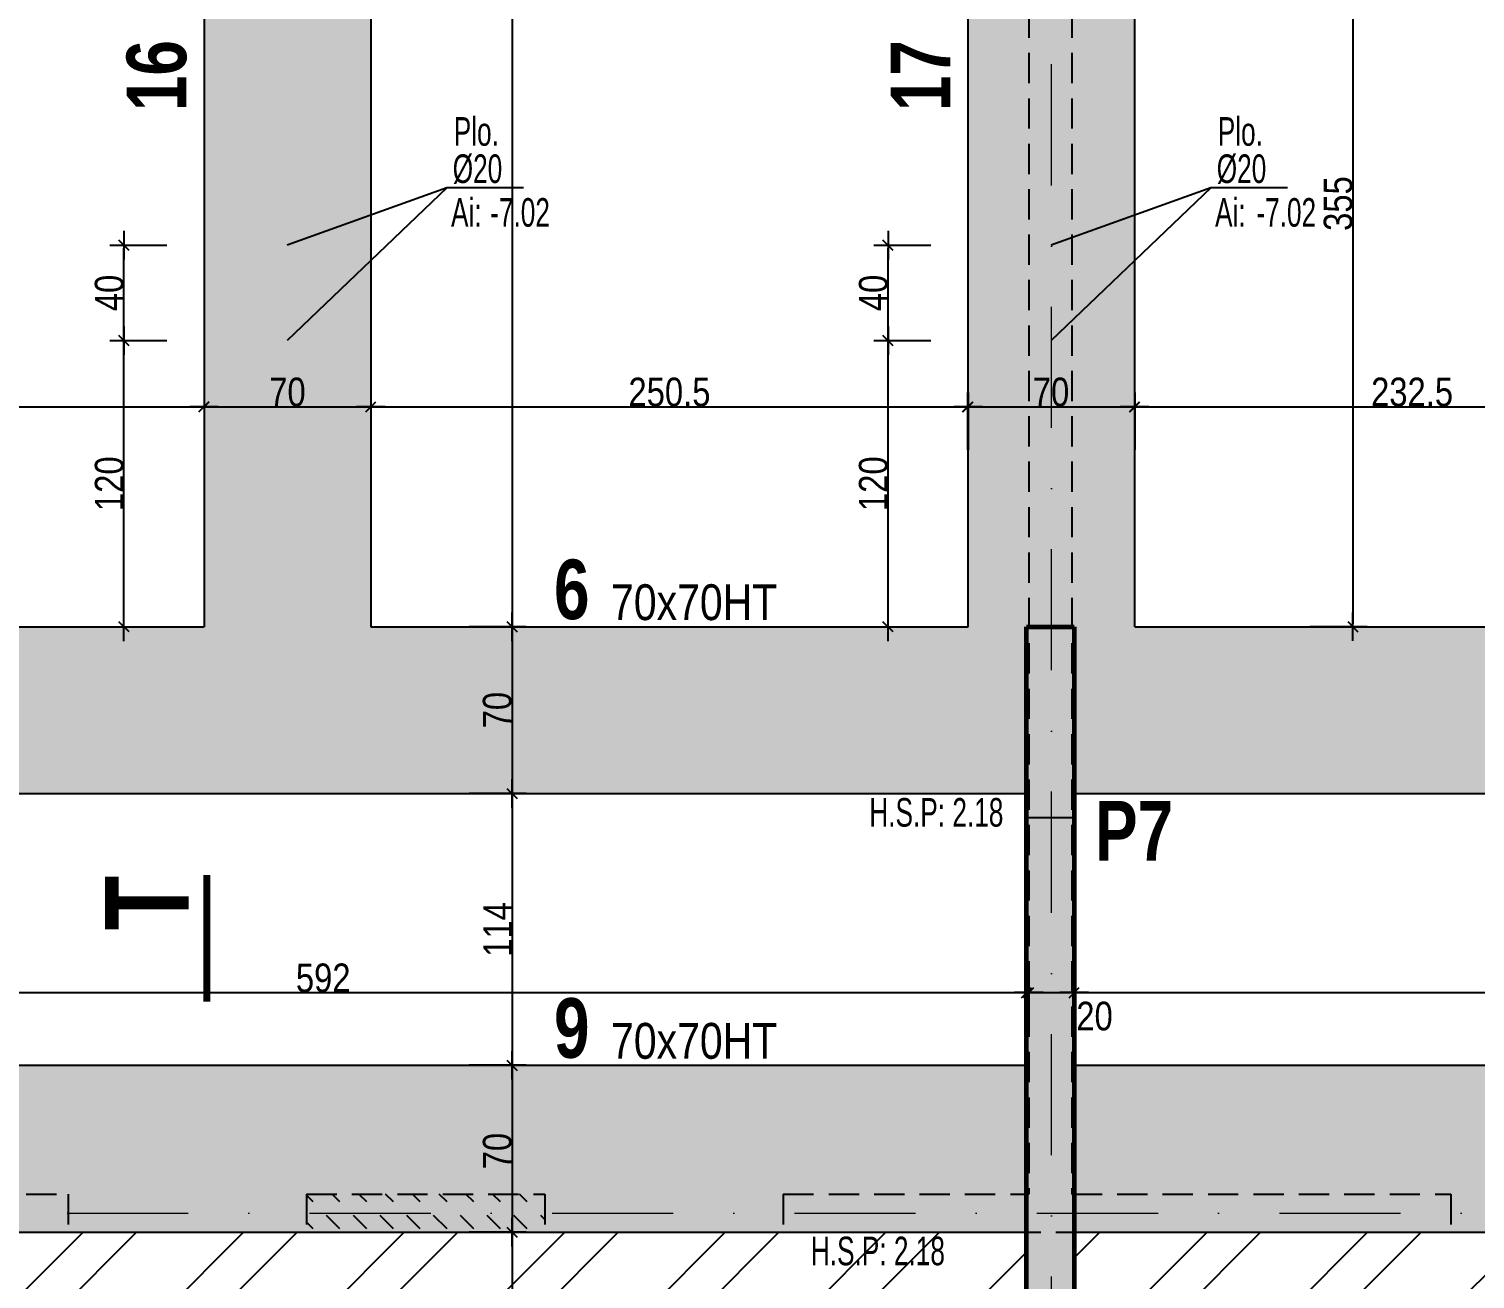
# Model space of a CAD drawing. Header units: millimetres. Extents: x 16050 to 21990, y -27198 to -22998.
# Drawn here: x 16690 to 17296, y -25200 to -24676 of the extents above; entities that cross this region are included whole.
import ezdxf
from ezdxf.enums import TextEntityAlignment as Align

# ---------------------------------------------------------------- set-up
doc = ezdxf.new("R2010")
doc.units = ezdxf.units.MM
doc.linetypes.add('CACHEX2', pattern=[19.05, 12.7, -6.35])
doc.linetypes.add('TIRETPTX2', pattern=[50.8, 25.4, -12.7, 0, -12.7])
for name, color, linetype in [('01_cote_gen', 4, 'Continuous'), ('01_linteaux', 2, 'Continuous'), ('01_murs_sup', 2, 'CACHEX2'), ('01_poch_BN', 9, 'Continuous'), ('01_poch_murs', 253, 'Continuous'), ('01_poch_poteaux', 250, 'Continuous'), ('01_resv', 32, 'Continuous'), ('01_texte', 230, 'Continuous'), ('AA_COTES', 2, 'Continuous')]:
    doc.layers.add(name, color=color, linetype=linetype)
doc.layers.add('01_murs_coup', color=5, linetype='Continuous', lineweight=60)
doc.layers.add('01_tram_axes', color=2, linetype='TIRETPTX2', lineweight=9)
doc.styles.add('ARIAL NA', font='ARIALN.TTF')
doc.styles.add('impact', font='impact.ttf')
doc.styles.add('STYLE2', font='ARIALN.TTF')
doc.dimstyles.new('JB50res', dxfattribs={"dimscale": 0.1, "dimtxt": 120, "dimasz": 12, "dimexe": 0.1, "dimexo": 0.1, "dimgap": 0.09, "dimtad": 1, "dimdec": 1, "dimdsep": 46, "dimtxsty": 'STYLE2', "dimblk1": 'BOND_G', "dimblk2": 'BOND_D', "dimsah": 1, "dimcen": 1.5, "dimdle": 0.01, "dimse1": 1, "dimse2": 1, "dimclrd": 4, "dimclre": 2, "dimclrt": 6, "dimazin": 2, "dimtfac": 2.333333, "dimtdec": 1, "dimtix": 1, "dimtmove": 2, "dimatfit": 3, "dimldrblk": 'BOND_G', "dimfxl": 1, "dimtolj": 1, "dimtzin": 0, "dimarcsym": 0})
pattern_1 = [(135, (16292.661, 9350.106), (-11.2253202, 9e-16), [7.9375, -7.9375])]

# ---------------------------------------------------------------- blocks, each defined once
blk = doc.blocks.new('BOND_G')
at = {"layer": 'AA_COTES', "color": 0}
for p, q in [((0, -5), (0, 15)), ((5, 0), (-5, 0)), ((1.77, 1.77), (-1.77, -1.77))]:
    blk.add_line(p, q, dxfattribs=at)
blk = doc.blocks.new('BOND_D')
at = {"layer": 'AA_COTES', "color": 0}
for p, q in [((5, 0), (-5, 0)), ((-1.77, -1.77), (1.77, 1.77)), ((0, 5), (0, -15))]:
    blk.add_line(p, q, dxfattribs=at)
blk = doc.blocks.new('*D7323')
at = {"layer": '01_cote_gen', "color": 4, "lineweight": -2, "ltscale": 0.1, "transparency": 16777216}
blk.add_line((16548.42, -24834.14), (16762.02, -24834.14), dxfattribs=at)
at = {"layer": 'Defpoints', "color": 0, "ltscale": 0.1, "transparency": 16777216}
for p in [(16763.22, -24834.14), (16763.22, -24861.45), (16547.22, -24890.28)]:
    blk.add_point(p, dxfattribs=at)
at = {"layer": '01_cote_gen', "color": 4, "lineweight": -2, "ltscale": 0.1, "transparency": 16777216, "xscale": 1.2, "yscale": 1.2, "zscale": 1.2, "rotation": 180}
blk.add_blockref('BOND_G', (16547.22, -24834.14), dxfattribs=at)
at = {"layer": '01_cote_gen', "color": 4, "lineweight": -2, "ltscale": 0.1, "transparency": 16777216, "xscale": 1.2, "yscale": 1.2, "zscale": 1.2}
blk.add_blockref('BOND_D', (16763.22, -24834.14), dxfattribs=at)
at = {"layer": '01_cote_gen', "color": 6, "ltscale": 0.1, "transparency": 16777216, "insert": (16655.22, -24828.01), "char_height": 12, "attachment_point": 5, "style": 'STYLE2'}
blk.add_mtext('\\A1;216', dxfattribs=at)
blk = doc.blocks.new('*D7324')
at = {"layer": '01_cote_gen', "color": 4, "lineweight": -2, "ltscale": 0.1, "transparency": 16777216}
blk.add_line((16764.42, -24834.16), (16832.02, -24834.16), dxfattribs=at)
at = {"layer": 'Defpoints', "color": 0, "ltscale": 0.1, "transparency": 16777216}
for p in [(16833.22, -24834.16), (16833.22, -24854.96), (16763.22, -24861.45)]:
    blk.add_point(p, dxfattribs=at)
at = {"layer": '01_cote_gen', "color": 4, "lineweight": -2, "ltscale": 0.1, "transparency": 16777216, "xscale": 1.2, "yscale": 1.2, "zscale": 1.2, "rotation": 180}
blk.add_blockref('BOND_G', (16763.22, -24834.16), dxfattribs=at)
at = {"layer": '01_cote_gen', "color": 4, "lineweight": -2, "ltscale": 0.1, "transparency": 16777216, "xscale": 1.2, "yscale": 1.2, "zscale": 1.2}
blk.add_blockref('BOND_D', (16833.22, -24834.16), dxfattribs=at)
at = {"layer": '01_cote_gen', "color": 6, "ltscale": 0.1, "transparency": 16777216, "insert": (16798.22, -24828.02), "char_height": 12, "attachment_point": 5, "style": 'STYLE2'}
blk.add_mtext('\\A1;70', dxfattribs=at)
blk = doc.blocks.new('*D7325')
at = {"layer": '01_cote_gen', "color": 4, "lineweight": -2, "ltscale": 0.1, "transparency": 16777216}
blk.add_line((16834.42, -24834.16), (17082.5, -24834.16), dxfattribs=at)
at = {"layer": 'Defpoints', "color": 0, "ltscale": 0.1, "transparency": 16777216}
for p in [(17083.7, -24834.16), (16833.22, -24854.96), (17083.7, -24857.56)]:
    blk.add_point(p, dxfattribs=at)
at = {"layer": '01_cote_gen', "color": 4, "lineweight": -2, "ltscale": 0.1, "transparency": 16777216, "xscale": 1.2, "yscale": 1.2, "zscale": 1.2, "rotation": 180}
blk.add_blockref('BOND_G', (16833.22, -24834.16), dxfattribs=at)
at = {"layer": '01_cote_gen', "color": 4, "lineweight": -2, "ltscale": 0.1, "transparency": 16777216, "xscale": 1.2, "yscale": 1.2, "zscale": 1.2}
blk.add_blockref('BOND_D', (17083.7, -24834.16), dxfattribs=at)
at = {"layer": '01_cote_gen', "color": 6, "ltscale": 0.1, "transparency": 16777216, "insert": (16958.46, -24828.02), "char_height": 12, "attachment_point": 5, "style": 'STYLE2'}
blk.add_mtext('\\A1;250.5', dxfattribs=at)
blk = doc.blocks.new('*D7326')
at = {"layer": '01_cote_gen', "color": 4, "lineweight": -2, "ltscale": 0.1, "transparency": 16777216}
blk.add_line((17084.72, -24834.16), (17152.32, -24834.16), dxfattribs=at)
at = {"layer": 'Defpoints', "color": 0, "ltscale": 0.1, "transparency": 16777216}
for p in [(17153.52, -24834.16), (17083.52, -24857.56), (17153.52, -24854.96)]:
    blk.add_point(p, dxfattribs=at)
at = {"layer": '01_cote_gen', "color": 4, "lineweight": -2, "ltscale": 0.1, "transparency": 16777216, "xscale": 1.2, "yscale": 1.2, "zscale": 1.2, "rotation": 180}
blk.add_blockref('BOND_G', (17083.52, -24834.16), dxfattribs=at)
at = {"layer": '01_cote_gen', "color": 4, "lineweight": -2, "ltscale": 0.1, "transparency": 16777216, "xscale": 1.2, "yscale": 1.2, "zscale": 1.2}
blk.add_blockref('BOND_D', (17153.52, -24834.16), dxfattribs=at)
at = {"layer": '01_cote_gen', "color": 6, "ltscale": 0.1, "transparency": 16777216, "insert": (17118.52, -24828.02), "char_height": 12, "attachment_point": 5, "style": 'STYLE2'}
blk.add_mtext('\\A1;70', dxfattribs=at)
blk = doc.blocks.new('*D7327')
at = {"layer": '01_cote_gen', "color": 4, "lineweight": -2, "ltscale": 0.1, "transparency": 16777216}
blk.add_line((17154.9, -24834.16), (17385.02, -24834.16), dxfattribs=at)
at = {"layer": 'Defpoints', "color": 0, "ltscale": 0.1, "transparency": 16777216}
for p in [(17386.22, -24834.16), (17386.22, -24852.36), (17153.7, -24854.96)]:
    blk.add_point(p, dxfattribs=at)
at = {"layer": '01_cote_gen', "color": 4, "lineweight": -2, "ltscale": 0.1, "transparency": 16777216, "xscale": 1.2, "yscale": 1.2, "zscale": 1.2, "rotation": 180}
blk.add_blockref('BOND_G', (17153.7, -24834.16), dxfattribs=at)
at = {"layer": '01_cote_gen', "color": 4, "lineweight": -2, "ltscale": 0.1, "transparency": 16777216, "xscale": 1.2, "yscale": 1.2, "zscale": 1.2}
blk.add_blockref('BOND_D', (17386.22, -24834.16), dxfattribs=at)
at = {"layer": '01_cote_gen', "color": 6, "ltscale": 0.1, "transparency": 16777216, "insert": (17269.96, -24828.02), "char_height": 12, "attachment_point": 5, "style": 'STYLE2'}
blk.add_mtext('\\A1;232.5', dxfattribs=at)
blk = doc.blocks.new('*D7339')
at = {"layer": '01_cote_gen', "color": 4, "lineweight": -2, "ltscale": 0.1, "transparency": 16777216}
blk.add_line((16518.42, -25079.93), (17108.02, -25079.93), dxfattribs=at)
at = {"layer": 'Defpoints', "color": 0, "ltscale": 0.1, "transparency": 16777216}
for p in [(16517.22, -25062.18), (17109.22, -25079.93), (17109.22, -25097.32)]:
    blk.add_point(p, dxfattribs=at)
at = {"layer": '01_cote_gen', "color": 4, "lineweight": -2, "ltscale": 0.1, "transparency": 16777216, "xscale": 1.2, "yscale": 1.2, "zscale": 1.2, "rotation": 180}
blk.add_blockref('BOND_G', (16517.22, -25079.93), dxfattribs=at)
at = {"layer": '01_cote_gen', "color": 4, "lineweight": -2, "ltscale": 0.1, "transparency": 16777216, "xscale": 1.2, "yscale": 1.2, "zscale": 1.2}
blk.add_blockref('BOND_D', (17109.22, -25079.93), dxfattribs=at)
at = {"layer": '01_cote_gen', "color": 6, "ltscale": 0.1, "transparency": 16777216, "insert": (16813.22, -25073.79), "char_height": 12, "attachment_point": 5, "style": 'STYLE2'}
blk.add_mtext('\\A1;592', dxfattribs=at)
blk = doc.blocks.new('*D7340')
at = {"layer": '01_cote_gen', "color": 4, "lineweight": -2, "ltscale": 0.1, "transparency": 16777216}
blk.add_line((17109.42, -25079.93), (17127.02, -25079.93), dxfattribs=at)
at = {"layer": 'Defpoints', "color": 0, "ltscale": 0.1, "transparency": 16777216}
for p in [(17128.22, -25079.93), (17108.22, -25098.02), (17128.22, -25098.02)]:
    blk.add_point(p, dxfattribs=at)
at = {"layer": '01_cote_gen', "color": 4, "lineweight": -2, "ltscale": 0.1, "transparency": 16777216, "xscale": 1.2, "yscale": 1.2, "zscale": 1.2, "rotation": 180}
blk.add_blockref('BOND_G', (17108.22, -25079.93), dxfattribs=at)
at = {"layer": '01_cote_gen', "color": 4, "lineweight": -2, "ltscale": 0.1, "transparency": 16777216, "xscale": 1.2, "yscale": 1.2, "zscale": 1.2}
blk.add_blockref('BOND_D', (17128.22, -25079.93), dxfattribs=at)
at = {"layer": '01_cote_gen', "color": 6, "ltscale": 0.1, "transparency": 16777216, "insert": (17136.76, -25089.83), "char_height": 12, "attachment_point": 5, "style": 'STYLE2'}
blk.add_mtext('\\A1;20', dxfattribs=at)
blk = doc.blocks.new('*D7341')
at = {"layer": '01_cote_gen', "color": 4, "lineweight": -2, "ltscale": 0.1, "transparency": 16777216}
blk.add_line((17129.42, -25079.93), (17684.02, -25079.93), dxfattribs=at)
at = {"layer": 'Defpoints', "color": 0, "ltscale": 0.1, "transparency": 16777216}
for p in [(17685.22, -25079.93), (17128.22, -25097.93), (17685.22, -25097.93)]:
    blk.add_point(p, dxfattribs=at)
at = {"layer": '01_cote_gen', "color": 4, "lineweight": -2, "ltscale": 0.1, "transparency": 16777216, "xscale": 1.2, "yscale": 1.2, "zscale": 1.2, "rotation": 180}
blk.add_blockref('BOND_G', (17128.22, -25079.93), dxfattribs=at)
at = {"layer": '01_cote_gen', "color": 4, "lineweight": -2, "ltscale": 0.1, "transparency": 16777216, "xscale": 1.2, "yscale": 1.2, "zscale": 1.2}
blk.add_blockref('BOND_D', (17685.22, -25079.93), dxfattribs=at)
at = {"layer": '01_cote_gen', "color": 6, "ltscale": 0.1, "transparency": 16777216, "insert": (17406.72, -25073.82), "char_height": 12, "attachment_point": 5, "style": 'STYLE2'}
blk.add_mtext('\\A1;557', dxfattribs=at)
blk = doc.blocks.new('*D7375')
at = {"layer": '01_cote_gen', "color": 4, "lineweight": -2, "ltscale": 0.1, "transparency": 16777216}
blk.add_line((16892.42, -24327.61), (16892.42, -24925.22), dxfattribs=at)
at = {"layer": 'Defpoints', "color": 0, "ltscale": 0.1, "transparency": 16777216}
for p in [(16874.42, -24326.41), (16874.44, -24926.42), (16892.42, -24926.42)]:
    blk.add_point(p, dxfattribs=at)
at = {"layer": '01_cote_gen', "color": 4, "lineweight": -2, "ltscale": 0.1, "transparency": 16777216, "xscale": 1.2, "yscale": 1.2, "zscale": 1.2}
for name, p, rotation in [('BOND_G', (16892.42, -24326.41), 90), ('BOND_D', (16892.42, -24926.42), 270)]:
    blk.add_blockref(name, p, dxfattribs=dict(at, rotation=rotation))
at = {"layer": '01_cote_gen', "color": 6, "ltscale": 0.1, "transparency": 16777216, "insert": (16886.28, -24626.42), "char_height": 12, "attachment_point": 5, "rotation": 90, "style": 'STYLE2'}
blk.add_mtext('\\A1;600', dxfattribs=at)
blk = doc.blocks.new('*D7376')
at = {"layer": '01_cote_gen', "color": 4, "lineweight": -2, "ltscale": 0.1, "transparency": 16777216}
blk.add_line((16892.42, -24927.62), (16892.42, -24995.22), dxfattribs=at)
at = {"layer": 'Defpoints', "color": 0, "ltscale": 0.1, "transparency": 16777216}
for p in [(16874.42, -24926.42), (16865.92, -24996.42), (16892.42, -24996.42)]:
    blk.add_point(p, dxfattribs=at)
at = {"layer": '01_cote_gen', "color": 4, "lineweight": -2, "ltscale": 0.1, "transparency": 16777216, "xscale": 1.2, "yscale": 1.2, "zscale": 1.2}
for name, p, rotation in [('BOND_G', (16892.42, -24926.42), 90), ('BOND_D', (16892.42, -24996.42), 270)]:
    blk.add_blockref(name, p, dxfattribs=dict(at, rotation=rotation))
at = {"layer": '01_cote_gen', "color": 6, "ltscale": 0.1, "transparency": 16777216, "insert": (16886.28, -24961.42), "char_height": 12, "attachment_point": 5, "rotation": 90, "style": 'STYLE2'}
blk.add_mtext('\\A1;70', dxfattribs=at)
blk = doc.blocks.new('*D7377')
at = {"layer": '01_cote_gen', "color": 4, "lineweight": -2, "ltscale": 0.1, "transparency": 16777216}
blk.add_line((16892.42, -24997.62), (16892.42, -25109.22), dxfattribs=at)
at = {"layer": 'Defpoints', "color": 0, "ltscale": 0.1, "transparency": 16777216}
for p in [(16863.11, -24996.42), (16879.02, -25110.42), (16892.42, -25110.42)]:
    blk.add_point(p, dxfattribs=at)
at = {"layer": '01_cote_gen', "color": 4, "lineweight": -2, "ltscale": 0.1, "transparency": 16777216, "xscale": 1.2, "yscale": 1.2, "zscale": 1.2}
for name, p, rotation in [('BOND_G', (16892.42, -24996.42), 90), ('BOND_D', (16892.42, -25110.42), 270)]:
    blk.add_blockref(name, p, dxfattribs=dict(at, rotation=rotation))
at = {"layer": '01_cote_gen', "color": 6, "ltscale": 0.1, "transparency": 16777216, "insert": (16886.39, -25053.42), "char_height": 12, "attachment_point": 5, "rotation": 90, "style": 'STYLE2'}
blk.add_mtext('\\A1;114', dxfattribs=at)
blk = doc.blocks.new('*D7378')
at = {"layer": '01_cote_gen', "color": 4, "lineweight": -2, "ltscale": 0.1, "transparency": 16777216}
blk.add_line((16892.42, -25111.62), (16892.42, -25179.22), dxfattribs=at)
at = {"layer": 'Defpoints', "color": 0, "ltscale": 0.1, "transparency": 16777216}
for p in [(16874.42, -25110.42), (16874.42, -25180.42), (16892.42, -25180.42)]:
    blk.add_point(p, dxfattribs=at)
at = {"layer": '01_cote_gen', "color": 4, "lineweight": -2, "ltscale": 0.1, "transparency": 16777216, "xscale": 1.2, "yscale": 1.2, "zscale": 1.2}
for name, p, rotation in [('BOND_G', (16892.42, -25110.42), 90), ('BOND_D', (16892.42, -25180.42), 270)]:
    blk.add_blockref(name, p, dxfattribs=dict(at, rotation=rotation))
at = {"layer": '01_cote_gen', "color": 6, "ltscale": 0.1, "transparency": 16777216, "insert": (16886.28, -25146.4), "char_height": 12, "attachment_point": 5, "rotation": 90, "style": 'STYLE2'}
blk.add_mtext('\\A1;70', dxfattribs=at)
blk = doc.blocks.new('*D7381')
at = {"layer": '01_cote_gen', "color": 4, "lineweight": -2, "ltscale": 0.1, "transparency": 16777216}
blk.add_line((16892.42, -25181.62), (16892.42, -25428.21), dxfattribs=at)
at = {"layer": 'Defpoints', "color": 0, "ltscale": 0.1, "transparency": 16777216}
for p in [(16856.78, -25180.42), (16879.11, -25429.41), (16892.42, -25429.41)]:
    blk.add_point(p, dxfattribs=at)
at = {"layer": '01_cote_gen', "color": 4, "lineweight": -2, "ltscale": 0.1, "transparency": 16777216, "xscale": 1.2, "yscale": 1.2, "zscale": 1.2}
for name, p, rotation in [('BOND_G', (16892.42, -25180.42), 90), ('BOND_D', (16892.42, -25429.41), 270)]:
    blk.add_blockref(name, p, dxfattribs=dict(at, rotation=rotation))
at = {"layer": '01_cote_gen', "color": 6, "ltscale": 0.1, "transparency": 16777216, "insert": (16886.28, -25304.91), "char_height": 12, "attachment_point": 5, "rotation": 90, "style": 'STYLE2'}
blk.add_mtext('\\A1;249', dxfattribs=at)
blk = doc.blocks.new('*D7796')
at = {"layer": '01_texte', "color": 4, "lineweight": -2, "ltscale": 200, "transparency": 16777216}
blk.add_line((16729.66, -24925.24), (16729.66, -24807.62), dxfattribs=at)
at = {"layer": 'Defpoints', "color": 0, "ltscale": 200, "transparency": 16777216}
for p in [(16729.66, -24806.42), (16780.74, -24806.42), (16755.74, -24926.44)]:
    blk.add_point(p, dxfattribs=at)
at = {"layer": '01_texte', "color": 4, "lineweight": -2, "ltscale": 200, "transparency": 16777216, "xscale": 1.2, "yscale": 1.2, "zscale": 1.2}
for name, p, rotation in [('BOND_D', (16729.66, -24806.42), 90), ('BOND_G', (16729.66, -24926.44), 270)]:
    blk.add_blockref(name, p, dxfattribs=dict(at, rotation=rotation))
at = {"layer": '01_texte', "color": 6, "ltscale": 200, "transparency": 16777216, "insert": (16723.52, -24866.43), "char_height": 12, "attachment_point": 5, "rotation": 90, "style": 'STYLE2'}
blk.add_mtext('\\A1;120', dxfattribs=at)
blk = doc.blocks.new('*D7795')
at = {"layer": '01_texte', "color": 4, "lineweight": -2, "ltscale": 200, "transparency": 16777216}
blk.add_line((16729.66, -24805.22), (16729.66, -24767.62), dxfattribs=at)
at = {"layer": 'Defpoints', "color": 0, "ltscale": 200, "transparency": 16777216}
for p in [(16729.66, -24766.42), (16780.74, -24766.42), (16747.66, -24806.42)]:
    blk.add_point(p, dxfattribs=at)
at = {"layer": '01_texte', "color": 4, "lineweight": -2, "ltscale": 200, "transparency": 16777216, "xscale": 1.2, "yscale": 1.2, "zscale": 1.2}
for name, p, rotation in [('BOND_D', (16729.66, -24766.42), 90), ('BOND_G', (16729.66, -24806.42), 270)]:
    blk.add_blockref(name, p, dxfattribs=dict(at, rotation=rotation))
at = {"layer": '01_texte', "color": 6, "ltscale": 200, "transparency": 16777216, "insert": (16723.52, -24786.42), "char_height": 12, "attachment_point": 5, "rotation": 90, "style": 'STYLE2'}
blk.add_mtext('\\A1;40', dxfattribs=at)
blk = doc.blocks.new('*D7797')
at = {"layer": '01_texte', "color": 4, "lineweight": -2, "ltscale": 200, "transparency": 16777216}
blk.add_line((17050.14, -24925.24), (17050.14, -24807.62), dxfattribs=at)
at = {"layer": 'Defpoints', "color": 0, "ltscale": 200, "transparency": 16777216}
for p in [(17050.14, -24806.42), (17101.22, -24806.42), (17076.22, -24926.44)]:
    blk.add_point(p, dxfattribs=at)
at = {"layer": '01_texte', "color": 4, "lineweight": -2, "ltscale": 200, "transparency": 16777216, "xscale": 1.2, "yscale": 1.2, "zscale": 1.2}
for name, p, rotation in [('BOND_D', (17050.14, -24806.42), 90), ('BOND_G', (17050.14, -24926.44), 270)]:
    blk.add_blockref(name, p, dxfattribs=dict(at, rotation=rotation))
at = {"layer": '01_texte', "color": 6, "ltscale": 200, "transparency": 16777216, "insert": (17044.01, -24866.43), "char_height": 12, "attachment_point": 5, "rotation": 90, "style": 'STYLE2'}
blk.add_mtext('\\A1;120', dxfattribs=at)
blk = doc.blocks.new('*D7798')
at = {"layer": '01_texte', "color": 4, "lineweight": -2, "ltscale": 200, "transparency": 16777216}
blk.add_line((17050.14, -24805.22), (17050.14, -24767.62), dxfattribs=at)
at = {"layer": 'Defpoints', "color": 0, "ltscale": 200, "transparency": 16777216}
for p in [(17050.14, -24766.42), (17101.22, -24766.42), (17068.14, -24806.42)]:
    blk.add_point(p, dxfattribs=at)
at = {"layer": '01_texte', "color": 4, "lineweight": -2, "ltscale": 200, "transparency": 16777216, "xscale": 1.2, "yscale": 1.2, "zscale": 1.2}
for name, p, rotation in [('BOND_D', (17050.14, -24766.42), 90), ('BOND_G', (17050.14, -24806.42), 270)]:
    blk.add_blockref(name, p, dxfattribs=dict(at, rotation=rotation))
at = {"layer": '01_texte', "color": 6, "ltscale": 200, "transparency": 16777216, "insert": (17044.01, -24786.42), "char_height": 12, "attachment_point": 5, "rotation": 90, "style": 'STYLE2'}
blk.add_mtext('\\A1;40', dxfattribs=at)
blk = doc.blocks.new('*D8012')
at = {"layer": '01_poch_BN', "color": 4, "lineweight": -2, "ltscale": 200, "transparency": 16777216}
blk.add_line((17245.12, -24572.62), (17245.12, -24925.21), dxfattribs=at)
at = {"layer": 'Defpoints', "color": 0, "ltscale": 200, "transparency": 16777216}
for p in [(17270.87, -24571.42), (17139.01, -24926.41), (17245.12, -24926.41)]:
    blk.add_point(p, dxfattribs=at)
at = {"layer": '01_poch_BN', "color": 4, "lineweight": -2, "ltscale": 200, "transparency": 16777216, "xscale": 1.2, "yscale": 1.2, "zscale": 1.2}
for name, p, rotation in [('BOND_G', (17245.12, -24571.42), 90), ('BOND_D', (17245.12, -24926.41), 270)]:
    blk.add_blockref(name, p, dxfattribs=dict(at, rotation=rotation))
at = {"layer": '01_poch_BN', "color": 6, "ltscale": 200, "transparency": 16777216, "insert": (17238.99, -24748.91), "char_height": 12, "attachment_point": 5, "rotation": 90, "style": 'STYLE2'}
blk.add_mtext('\\A1;355', dxfattribs=at)

msp = doc.modelspace()

# ---------------------------------------------------------------- hatches: boundary and pattern name
at = {"layer": '01_murs_sup', "ltscale": 0.1}
h = msp.add_hatch(dxfattribs=at)
h.set_pattern_fill('DASH', color=256, scale=2.5, angle=135)
h.set_pattern_definition(pattern_1)
edge = h.paths.add_edge_path()
edge.add_line((17705.22, -23796.42), (17559.24, -23796.42))
edge.add_line((17559.24, -23796.42), (17559.24, -23812.42))
edge.add_line((17559.24, -23812.42), (17689.22, -23812.42))
edge.add_line((17689.22, -23812.42), (17689.22, -24405.47))
edge.add_line((17689.22, -24405.47), (17127.22, -24405.47))
edge.add_line((17127.22, -24405.47), (17127.22, -24315.54))
edge.add_line((17127.22, -24315.54), (17109.22, -24315.54))
edge.add_line((17109.22, -24315.54), (17109.22, -24405.47))
edge.add_line((17109.22, -24405.47), (16517.22, -24405.47))
edge.add_line((16517.22, -24405.47), (16517.22, -23812.42))
edge.add_line((16517.22, -23812.42), (16729.22, -23812.42))
edge.add_line((16729.22, -23812.42), (16729.22, -23796.42))
edge.add_line((16729.22, -23796.42), (16702.22, -23796.42))
edge.add_line((16702.22, -23796.42), (16702.22, -23796.42))
edge.add_line((16702.22, -23796.42), (16497.23, -23796.41))
edge.add_line((16497.23, -23796.41), (16499.85, -24156.38))
edge.add_line((16499.85, -24156.38), (16124.59, -24156.38))
edge.add_line((16124.59, -24156.38), (16121.97, -24316.33))
edge.add_arc((15631.72, -25029.58), 865.5, 31.88506, 55.49792, ccw=False)
edge.add_line((16366.62, -24572.42), (16497.22, -24572.42))
edge.add_line((16497.22, -24572.42), (16497.22, -25180.42))
edge.add_line((16497.22, -25180.42), (16706.22, -25180.42))
edge.add_line((16706.22, -25180.42), (16706.22, -25164.42))
edge.add_line((16706.22, -25164.42), (16517.22, -25164.42))
edge.add_line((16517.22, -25164.42), (16517.22, -24423.47))
edge.add_line((16517.22, -24423.47), (17109.22, -24423.47))
edge.add_line((17109.22, -24423.47), (17109.22, -24553.42))
edge.add_line((17109.22, -24553.42), (16893.14, -24553.42))
edge.add_line((16893.14, -24553.42), (16893.14, -24571.42))
edge.add_line((16893.14, -24571.42), (17109.22, -24571.42))
edge.add_line((17109.22, -24571.42), (17109.22, -25164.42))
edge.add_line((17109.22, -25164.42), (17006.22, -25164.42))
edge.add_line((17006.22, -25164.42), (17006.22, -25180.42))
edge.add_line((17006.22, -25180.42), (17286.22, -25180.42))
edge.add_line((17286.22, -25180.42), (17286.22, -25164.42))
edge.add_line((17286.22, -25164.42), (17127.22, -25164.42))
edge.add_line((17127.22, -25164.42), (17127.22, -24571.42))
edge.add_line((17127.22, -24571.42), (17321.14, -24571.42))
edge.add_line((17321.14, -24571.42), (17321.14, -24553.42))
edge.add_line((17321.14, -24553.42), (17127.22, -24553.42))
edge.add_line((17127.22, -24553.42), (17127.22, -24423.47))
edge.add_line((17127.22, -24423.47), (17411.14, -24423.47))
edge.add_line((17411.14, -24423.47), (17411.14, -24571.42))
edge.add_line((17411.14, -24571.42), (17429.14, -24571.42))
edge.add_line((17429.14, -24571.42), (17429.14, -24423.47))
edge.add_line((17429.14, -24423.47), (17689.22, -24423.47))
edge.add_line((17689.22, -24423.47), (17689.22, -25164.42))
edge.add_line((17689.22, -25164.42), (17586.22, -25164.42))
edge.add_line((17586.22, -25164.42), (17586.22, -25180.42))
edge.add_line((17586.22, -25180.42), (17705.22, -25180.42))
edge.add_line((17705.22, -25180.42), (17705.22, -23796.42))
edge = h.paths.add_edge_path(flags=16)
edge.add_line((16497.22, -24552.42), (16377.65, -24552.42))
edge.add_arc((15631.72, -25029.58), 885.5, 32.60694, 54.97246)
edge.add_line((16139.97, -24304.47), (16139.97, -24179.42))
edge.add_line((16139.97, -24179.42), (16229.97, -24179.42))
edge.add_line((16229.97, -24179.42), (16229.92, -24357.38))
edge.add_line((16229.92, -24357.38), (16205.78, -24357.38))
edge.add_arc((16145.91, -24456.2), 115.54, 44.36286, 58.79237, ccw=False)
edge.add_line((16228.52, -24375.42), (16497.22, -24375.42))
edge.add_line((16497.22, -24375.42), (16497.22, -24552.42))
h.paths.add_polyline_path([(16497.22, -24357.38), (16332.22, -24357.38), (16332.22, -24172.38), (16497.22, -24172.38)], flags=16)
h.paths.add_polyline_path([(16312.22, -24357.39), (16247.97, -24357.39), (16247.97, -24179.42), (16312.22, -24179.42)], flags=16)
h = msp.add_hatch(dxfattribs=at)
h.set_pattern_fill('DASH', color=256, scale=2.5, angle=135)
h.set_pattern_definition(pattern_1)
h.paths.add_polyline_path([(16906.22, -25164.42), (16806.22, -25164.42), (16806.22, -25180.42), (16906.22, -25180.42)])
at = {"layer": '01_poch_BN', "ltscale": 200}
h = msp.add_hatch(color=256, dxfattribs=at)
h.dxf.hatch_style = 1
h.paths.add_polyline_path([(17108.22, -24256.41), (16700.22, -24256.41), (16700.22, -24326.41), (16763.23, -24326.41), (16763.22, -24926.41), (16547.22, -24926.42), (16547.22, -24375.38), (16497.22, -24375.38), (16497.22, -24524.05), (16172.56, -24303.3), (16148.64, -24335.41), (16497.22, -24572.42), (16497.22, -24926.43), (16517.22, -24926.43), (16517.22, -24996.43), (17108.22, -24996.41), (17108.22, -24926.41), (17128.22, -24926.41), (17128.22, -24996.41), (17685.22, -24996.41), (17685.22, -24926.41), (17456.22, -24926.41), (17456.22, -24326.41), (17685.22, -24326.41), (17685.22, -24256.41), (17128.22, -24256.41), (17128.22, -24326.41), (17108.22, -24326.41)])
h.paths.add_polyline_path([(17083.7, -24326.41), (17083.7, -24926.42), (16833.22, -24926.42), (16833.23, -24326.41)], flags=16)
h.paths.add_polyline_path([(17153.7, -24326.41), (17386.22, -24326.41), (17386.22, -24926.41), (17153.7, -24926.41)], flags=16)
h.paths.add_polyline_path([(18284.22, -24256.41), (17727.22, -24256.41), (17727.22, -24326.41), (17957.22, -24326.41), (17957.22, -24926.41), (17727.22, -24926.41), (17727.22, -24996.41), (18284.22, -24996.41), (18284.22, -24926.41), (18027.22, -24926.41), (18027.22, -24326.41), (18284.22, -24326.41)])
h.paths.add_polyline_path([(19110.22, -24256.41), (18584.22, -24256.41), (18584.22, -24326.41), (18564.22, -24326.41), (18564.22, -24256.41), (18539.22, -24256.41), (18539.09, -24896.41), (18554.22, -24896.41), (18554.22, -24876.41), (18584.22, -24876.41), (18609.1, -24876.41), (18609.21, -24326.41), (19110.22, -24326.41)])
h.paths.add_polyline_path([(17108.22, -25110.42), (16517.22, -25110.42), (16517.22, -25180.42), (17108.22, -25180.42)])
h.paths.add_polyline_path([(17685.22, -25110.42), (17128.22, -25110.42), (17128.22, -25180.42), (17685.22, -25180.42)])
h.paths.add_polyline_path([(18284.22, -25110.42), (17727.22, -25110.42), (17727.22, -25180.42), (18284.22, -25180.42)])
h.paths.add_polyline_path([(18554.22, -25140.42), (18304.22, -25140.42), (18304.22, -25180.42), (18554.22, -25180.42)])
h.paths.add_polyline_path([(18692.22, -25140.42), (18572.22, -25140.42), (18572.22, -25180.42), (18692.22, -25180.42)])
h.paths.add_polyline_path([(18710.22, -25140.42), (18692.22, -25140.42), (18692.22, -25180.42), (18710.22, -25180.42)])
h.paths.add_polyline_path([(18830.22, -25140.42), (18710.22, -25140.42), (18710.22, -25180.42), (18830.22, -25180.42)])
h.paths.add_polyline_path([(19110.22, -25140.42), (18850.22, -25140.42), (18850.22, -25180.42), (19110.22, -25180.42)])
at = {"layer": '01_poch_murs', "ltscale": 200}
h = msp.add_hatch(color=256, dxfattribs=at)
h.dxf.hatch_style = 1
h.paths.add_polyline_path([(18710.22, -25140.42), (18692.22, -25140.42), (18692.22, -25180.42), (18710.22, -25180.42)])
h.paths.add_polyline_path([(18710.22, -25180.42), (18692.22, -25180.42), (18692.22, -25429.41), (18685.22, -25429.41), (18685.22, -25454.41), (18685.22, -25429.41), (18720.22, -25429.41), (18720.22, -25429.41), (18710.22, -25429.41)])
edge = h.paths.add_edge_path()
edge.add_line((17586.22, -25454.41), (17586.22, -25429.41))
edge.add_line((17586.22, -25429.41), (17128.22, -25429.41))
edge.add_line((17128.22, -25429.41), (17128.22, -25006.43))
edge.add_line((17128.22, -25006.43), (17108.22, -25006.43))
edge.add_line((17108.22, -25006.43), (17108.22, -25429.41))
edge.add_line((17108.22, -25429.41), (16517.22, -25429.41))
edge.add_line((16517.22, -25429.41), (16517.22, -25006.43))
edge.add_line((16517.22, -25006.43), (16497.22, -25006.43))
edge.add_line((16497.22, -25006.43), (16497.22, -25429.42))
edge.add_line((16497.22, -25429.42), (16453.84, -25429.41))
edge.add_arc((15648.21, -25004.12), 911, 330.37439, 332.17018, ccw=False)
edge.add_line((16440.12, -25454.45), (16497.22, -25454.45))
edge.add_line((16497.22, -25454.45), (16517.22, -25454.45))
edge.add_line((16517.22, -25454.45), (16517.22, -25454.41))
edge.add_line((16517.22, -25454.41), (17586.22, -25454.41))
h.paths.add_polyline_path([(17685.22, -25429.41), (17705.22, -25429.41), (17705.22, -25006.43), (17685.22, -25006.43)])
h.paths.add_polyline_path([(18554.22, -25429.41), (18572.22, -25429.41), (18572.22, -25006.41), (18554.22, -25006.41)])
h.paths.add_polyline_path([(17707.22, -25429.41), (17727.22, -25429.41), (17727.22, -25006.43), (17707.22, -25006.43)])
h.paths.add_polyline_path([(18284.22, -25429.41), (18304.22, -25429.41), (18304.22, -25006.41), (18284.22, -25006.41)])
h = msp.add_hatch(dxfattribs=at)
h.set_pattern_fill('ANSI32', color=256, scale=5)
h.paths.add_polyline_path([(17108.22, -25180.42), (16522.22, -25180.42), (16522.22, -25429.41), (17108.22, -25429.41)])
h.paths.add_polyline_path([(17685.22, -25180.42), (17128.22, -25180.42), (17128.22, -25429.41), (17685.22, -25429.41)])
at = {"layer": '01_poch_poteaux', "ltscale": 200}
h = msp.add_hatch(color=256, dxfattribs=at)
h.dxf.hatch_style = 1
h.paths.add_polyline_path([(17118.7, -24926.41), (17109.22, -24926.41), (17109.22, -25006.43), (17118.7, -25006.43)])
h.paths.add_polyline_path([(17127.22, -24926.41), (17118.7, -24926.41), (17118.7, -25006.43), (17127.22, -25006.43)])
h.paths.add_polyline_path([(17109.22, -24926.41), (17108.22, -24926.41), (17108.22, -25006.43), (17109.22, -25006.43)])
h.paths.add_polyline_path([(17128.22, -24926.41), (17127.22, -24926.41), (17127.22, -25006.43), (17128.22, -25006.43)])

# ---------------------------------------------------------------- linework, layer by layer
at = {"layer": '01_linteaux', "ltscale": 0.1}
for p, q in [((16763.23, -24326.41), (16763.22, -24926.41)), ((16833.23, -24326.41), (16833.22, -24926.42)), ((17083.7, -24926.42), (17083.7, -24326.41)), ((17153.7, -24926.41), (17153.7, -24326.41)), ((16547.22, -24926.42), (16763.22, -24926.41)), ((16833.22, -24926.42), (17083.7, -24926.42)), ((17153.7, -24926.41), (17386.22, -24926.41)), ((16517.23, -24996.43), (17108.22, -24996.41)), ((17128.22, -24996.41), (17685.22, -24996.41)), ((16517.22, -25110.42), (17108.22, -25110.42)), ((17128.22, -25110.42), (17685.22, -25110.42)), ((16517.22, -25180.42), (17108.22, -25180.42)), ((17128.22, -25180.42), (17685.22, -25180.42))]:
    msp.add_line(p, q, dxfattribs=at)
at = {"layer": '01_murs_coup'}
for p, q in [((17108.22, -25429.41), (17108.22, -24926.41)), ((17108.22, -24926.41), (17128.22, -24926.41)), ((17128.22, -24926.41), (17128.22, -25429.41))]:
    msp.add_line(p, q, dxfattribs=at)
at = {"layer": '01_murs_sup'}
for p, q in [((17109.22, -24571.42), (17109.22, -25164.42)), ((17127.22, -24571.42), (17127.22, -25164.42)), ((16517.22, -25164.42), (16706.22, -25164.42)), ((16706.22, -25164.42), (16706.22, -25180.42)), ((16806.22, -25164.42), (16906.22, -25164.42)), ((16806.22, -25164.42), (16806.22, -25180.42)), ((16906.22, -25164.42), (16906.22, -25180.42)), ((17006.22, -25164.42), (17109.22, -25164.42)), ((17006.22, -25164.42), (17006.22, -25180.42)), ((17127.22, -25164.42), (17286.22, -25164.42)), ((17286.22, -25164.42), (17286.22, -25180.42)), ((16497.22, -25180.42), (16706.22, -25180.42)), ((16806.22, -25180.42), (16906.22, -25180.42)), ((17006.22, -25180.42), (17286.22, -25180.42))]:
    msp.add_line(p, q, dxfattribs=at)
at = {"layer": '01_poch_poteaux'}
msp.add_line((17108.22, -25006.43), (17128.22, -25006.43), dxfattribs=at)
at = {"layer": '01_resv', "ltscale": 200}
for points in [[(16763.06, -24756.42), (16833.07, -24756.42), (16833.07, -24776.42), (16763.06, -24776.42)], [(17083.7, -24756.42), (17153.7, -24756.42), (17153.7, -24776.42), (17083.7, -24776.42)], [(16763.06, -24796.42), (16833.07, -24796.42), (16833.07, -24816.42), (16763.06, -24816.42)], [(17083.7, -24796.42), (17153.7, -24796.42), (17153.7, -24816.42), (17083.7, -24816.42)]]:
    msp.add_solid(points, dxfattribs=at)
at = {"layer": '01_texte', "ltscale": 200}
for p, q in [((16865.13, -24742.34), (16798.07, -24766.42)), ((16865.13, -24742.34), (16798.07, -24806.42)), ((17185.61, -24742.34), (17118.55, -24766.42)), ((17185.61, -24742.34), (17118.55, -24806.42))]:
    msp.add_line(p, q, dxfattribs=at)
at = {"layer": '01_texte'}
for p, q in [((16897.23, -24742.34), (16865.13, -24742.34)), ((17217.72, -24742.34), (17185.61, -24742.34))]:
    msp.add_line(p, q, dxfattribs=at)
at = {"layer": '01_texte', "const_width": 3}
msp.add_lwpolyline([(16764.39, -25030.57), (16764.39, -25083.65)], dxfattribs=at)
at = {"layer": '01_tram_axes', "color": 253, "ltscale": 2}
for p, q in [((17118.7, -25656.58), (17118.7, -23114.83)), ((16197.32, -25172.41), (19342.3, -25172.41))]:
    msp.add_line(p, q, dxfattribs=at)

# ---------------------------------------------------------------- texts
at = {"layer": '01_texte', "style": 'impact'}
for s, height, rotation, p in [('16', 25, 89.99922, (16763.25, -24695.24)), ('17', 25, 89.99922, (17083.73, -24695.24)), ('T', 35, 90, (16767.25, -25042.29))]:
    msp.add_text(s, height=height, rotation=rotation, dxfattribs=at).set_placement(p, align=Align.BOTTOM_CENTER)
at = {"layer": '01_texte', "style": 'ARIAL NA', "width": 0.8}
for s, p in [('Plo.', (16877.45, -24728.26)), ('Plo.', (17197.93, -24728.26)), ('Ai: ', (16874.78, -24762.23)), ('Ai: ', (17195.26, -24762.23))]:
    msp.add_text(s, height=12, dxfattribs=at).set_placement(p, align=Align.BOTTOM_CENTER)
for s, p in [('%%C20', (16867.54, -24743.89)), ('%%C20', (17188.02, -24743.89)), ('-7.02', (16883.25, -24762.23)), ('-7.02', (17204.65, -24762.23)), ('H.S.P: 2.18', (17042.29, -25013.89)), ('H.S.P: 2.18', (17017.77, -25197.89))]:
    msp.add_text(s, height=12, dxfattribs=at).set_placement(p, align=Align.BOTTOM_LEFT)
at = {"layer": '01_texte'}
for s, height, style, p in [('6', 25, 'impact', (16917.48, -24930.76)), ('70x70HT', 15, 'ARIAL NA', (16968.82, -24928.14)), ('P7', 25, 'impact', (17153.36, -25032.01)), ('9', 25, 'impact', (16917.48, -25114.76)), ('70x70HT', 15, 'ARIAL NA', (16968.82, -25112.15))]:
    msp.add_text(s, height=height, dxfattribs=dict(at, style=style)).set_placement(p, align=Align.BOTTOM_CENTER)

# ---------------------------------------------------------------- dimensions: what is measured, and where the dimension line sits
at = {"layer": '01_cote_gen', "ltscale": 0.1}
for base, p1, p2, picture, middle in [((16892.42, -24926.42), (16874.42, -24326.41), (16874.44, -24926.42), '*D7375', (16886.28, -24626.42)), ((16892.42, -24996.42), (16874.42, -24926.42), (16865.92, -24996.42), '*D7376', (16886.28, -24961.42)), ((16892.42, -25110.42), (16863.11, -24996.42), (16879.02, -25110.42), '*D7377', (16886.39, -25053.42)), ((16892.42, -25429.41), (16856.78, -25180.42), (16879.11, -25429.41), '*D7381', (16886.28, -25304.91))]:
    dim = msp.add_linear_dim(base=base, p1=p1, p2=p2, angle=90, dimstyle='JB50res', dxfattribs=at)
    dim.commit()
    dim.dimension.update_dxf_attribs({"geometry": picture, "text_midpoint": middle})
for base, p1, p2, picture, middle in [((16763.22, -24834.14), (16547.22, -24890.28), (16763.22, -24861.45), '*D7323', (16655.22, -24828.01)), ((16833.22, -24834.16), (16763.22, -24861.45), (16833.22, -24854.96), '*D7324', (16798.22, -24828.02)), ((17083.7, -24834.16), (16833.22, -24854.96), (17083.7, -24857.56), '*D7325', (16958.46, -24828.02)), ((17153.52, -24834.16), (17083.52, -24857.56), (17153.52, -24854.96), '*D7326', (17118.52, -24828.02)), ((17386.22, -24834.16), (17153.7, -24854.96), (17386.22, -24852.36), '*D7327', (17269.96, -24828.02)), ((17109.22, -25079.93), (16517.22, -25062.18), (17109.22, -25097.32), '*D7339', (16813.22, -25073.79)), ((17685.22, -25079.93), (17128.22, -25097.93), (17685.22, -25097.93), '*D7341', (17406.72, -25073.82))]:
    dim = msp.add_linear_dim(base=base, p1=p1, p2=p2, dimstyle='JB50res', dxfattribs=at)
    dim.commit()
    dim.dimension.update_dxf_attribs({"geometry": picture, "text_midpoint": middle})
dim = msp.add_linear_dim(base=(17128.22, -25079.93), p1=(17108.22, -25098.02), p2=(17128.22, -25098.02), dimstyle='JB50res', dxfattribs=at)
dim.commit()
dim.dimension.update_dxf_attribs({"geometry": '*D7340', "text_midpoint": (17136.76, -25089.83), "dimtype": 160})
dim = msp.add_linear_dim(base=(16892.42, -25180.42), p1=(16874.42, -25110.42), p2=(16874.42, -25180.42), angle=90, dimstyle='JB50res', dxfattribs=at)
dim.commit()
dim.dimension.update_dxf_attribs({"geometry": '*D7378', "text_midpoint": (16886.28, -25146.4), "dimtype": 160})
at = {"layer": '01_poch_BN', "ltscale": 200}
dim = msp.add_linear_dim(base=(17245.12, -24926.41), p1=(17270.87, -24571.42), p2=(17139.01, -24926.41), angle=90, dimstyle='JB50res', dxfattribs=at)
dim.commit()
dim.dimension.update_dxf_attribs({"geometry": '*D8012', "text_midpoint": (17238.99, -24748.91)})
at = {"layer": '01_texte', "ltscale": 200}
for base, p1, p2, picture, middle in [((16729.66, -24766.42), (16747.66, -24806.42), (16780.74, -24766.42), '*D7795', (16723.52, -24786.42)), ((17050.14, -24766.42), (17068.14, -24806.42), (17101.22, -24766.42), '*D7798', (17044.01, -24786.42)), ((16729.66, -24806.42), (16755.74, -24926.44), (16780.74, -24806.42), '*D7796', (16723.52, -24866.43)), ((17050.14, -24806.42), (17076.22, -24926.44), (17101.22, -24806.42), '*D7797', (17044.01, -24866.43))]:
    dim = msp.add_linear_dim(base=base, p1=p1, p2=p2, angle=90, dimstyle='JB50res', dxfattribs=at)
    dim.commit()
    dim.dimension.update_dxf_attribs({"geometry": picture, "text_midpoint": middle})

doc.saveas('drawing.dxf')
